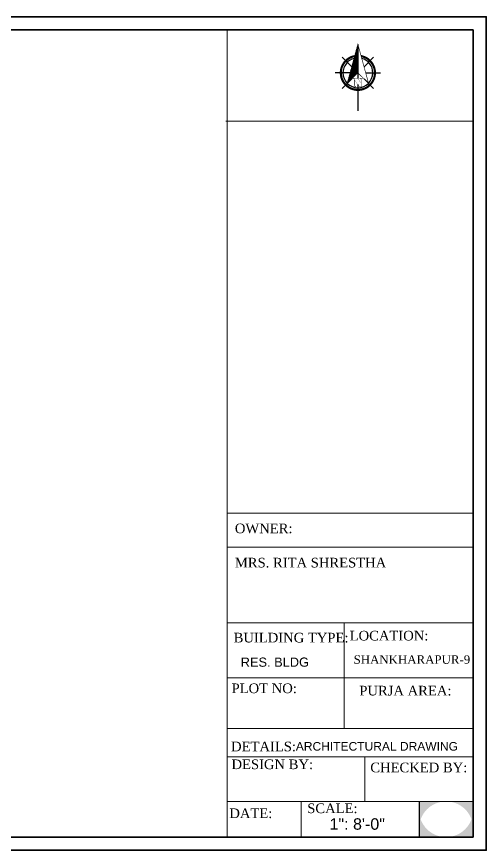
# Model space of a CAD drawing. Header units: inches. Extents: x 45643 to 70559, y -8725 to 1713.
# Drawn here: x 58617 to 59040, y -7782 to -7031 of the extents above; entities that cross this region are included whole.
import ezdxf

# ---------------------------------------------------------------- set-up
doc = ezdxf.new("R2010")
doc.units = ezdxf.units.IN
doc.header["$MEASUREMENT"] = 0
doc.layers.add('DIMENTION', color=8, linetype='Continuous')
doc.layers.add('Normal Wall', color=7, linetype='Continuous', lineweight=35, true_color=0xffaf89)
doc.layers.add('Rear Wall', color=7, linetype='Continuous', lineweight=20, true_color=0xd4e480)
for name, color, linetype, lineweight in [('REBARS', 50, 'Continuous', 20), ('Siteplan', 7, 'Continuous', 30), ('Text', 7, 'Continuous', 9)]:
    doc.layers.add(name, color=color, linetype=linetype, lineweight=lineweight)
doc.styles.get("Standard").update_dxf_attribs({"font": 'times.ttf'})
doc.styles.add('SwissBT', font='swiss.ttf', dxfattribs={"height": 12})

# ---------------------------------------------------------------- blocks, each defined once
blk = doc.blocks.new('*X1197')
at = {"color": 0}
for p, q in [((146.95, -410.95), (147.62, -410.29)), ((147.15, -410.22), (147.62, -409.76)), ((147.35, -409.49), (147.62, -409.23)), ((147.55, -408.76), (147.62, -408.7)), ((145.56, -416.06), (147.62, -414)), ((145.76, -415.33), (147.62, -413.47)), ((145.96, -414.6), (147.62, -412.94)), ((146.16, -413.87), (147.62, -412.41)), ((146.36, -413.14), (147.62, -411.88)), ((146.55, -412.41), (147.62, -411.35)), ((146.75, -411.68), (147.62, -410.82)), ((143.96, -421.9), (147.62, -418.24)), ((144.16, -421.17), (147.62, -417.71)), ((144.36, -420.44), (147.62, -417.18)), ((144.56, -419.71), (147.62, -416.65)), ((144.76, -418.98), (147.62, -416.12)), ((144.96, -418.25), (147.62, -415.59)), ((145.16, -417.52), (147.62, -415.06)), ((145.36, -416.79), (147.62, -414.53)), ((142.76, -426.28), (147.62, -421.42)), ((142.96, -425.55), (147.62, -420.89)), ((143.16, -424.82), (147.62, -420.36)), ((143.36, -424.09), (147.62, -419.83)), ((143.56, -423.36), (147.62, -419.3)), ((143.76, -422.63), (147.62, -418.77))]:
    blk.add_line(p, q, dxfattribs=at)
blk = doc.blocks.new('NORTH_15')
for p, q in [((0, 3.66), (0, 10.62)), ((-2.87, 2.87), (-7.37, 7.37)), ((2.87, 2.87), (7.37, 7.37)), ((-13.37, 0), (2.72, 0)), ((5.49, 0), (17.83, 0)), ((-2.87, -2.87), (-7.37, -7.37)), ((0, -3.66), (0, -10.62)), ((2.87, -2.87), (7.37, -7.37))]:
    blk.add_line(p, q)
at = {"const_width": 1}
for points in [[(0, -8, 1), (0, 8, 0.359415), (-7.86, 1.52, 1)], [(-7.86, -1.52, 0.359415), (0, -8, 1)]]:
    blk.add_lwpolyline(points, format="xyb", dxfattribs=at)
for points, const_width in [([(4.96, -5.01), (-13.37, 0), (4.9, 5), (0, 0), (4.96, -5.01)], 0.3), ([(5.93, -1.55), (6, -1.55), (6.07, -1.54), (6.13, -1.53), (6.17, -1.52), (6.22, -1.51), (6.26, -1.49), (6.28, -1.47), (6.3, -1.45), (6.32, -1.42), (6.33, -1.39), (6.35, -1.34), (6.36, -1.29), (6.37, -1.23), (6.38, -1.16), (6.38, -1.08), (6.38, -1), (6.54, -1), (6.54, -2.34), (6.38, -2.34), (6.38, -2.3), (6.38, -2.23), (6.38, -2.16), (6.37, -2.09), (6.36, -2.04), (6.35, -1.99), (6.33, -1.95), (6.32, -1.91), (6.3, -1.88), (6.28, -1.86), (6.26, -1.83), (6.22, -1.81), (6.18, -1.8), (6.13, -1.78), (6.07, -1.77), (6.01, -1.76), (5.95, -1.76), (2.66, -1.76), (2.66, -2.34), (2.5, -2.34), (2.5, -0.16), (4.71, 1.44), (3.14, 1.44), (3.07, 1.44), (3, 1.43), (2.94, 1.42), (2.89, 1.41), (2.85, 1.4), (2.81, 1.38), (2.78, 1.36), (2.76, 1.34), (2.74, 1.31), (2.72, 1.27), (2.7, 1.22), (2.69, 1.17), (2.68, 1.11), (2.67, 1.04), (2.66, 0.97), (2.66, 0.89), (2.66, 0.87), (2.5, 0.87), (2.5, 2.21), (2.66, 2.21), (2.66, 2.17), (2.66, 2.09), (2.67, 2.03), (2.68, 1.97), (2.69, 1.91), (2.7, 1.86), (2.71, 1.82), (2.73, 1.78), (2.75, 1.76), (2.77, 1.74), (2.8, 1.72), (2.85, 1.7), (2.89, 1.68), (2.94, 1.67), (3, 1.66), (3.07, 1.66), (3.14, 1.66), (6.54, 1.66), (6.54, 0.75), (3.33, -1.55), (5.93, -1.55), (5.93, -1.55)], 0.1)]:
    blk.add_lwpolyline(points, dxfattribs=dict(const_width=const_width))
for start, end in [(90, 164.973), (270, 90), (195.027, 270)]:
    blk.add_arc((0, 0), 7, start, end)
at = {"rotation": 90}
blk.add_blockref('*X1197', (-421.89, -147.62), dxfattribs=at)
blk = doc.blocks.new('A$C0BDB7EE9')
at = {"layer": 'Siteplan', "xscale": 2.999999999999779, "yscale": 2.999999999999779, "zscale": 2.999999999999779, "rotation": 247.8612575918487}
blk.add_blockref('NORTH_15', (20.2, 49.5), dxfattribs=at)
blk = doc.blocks.new('A$C327B4BBD')
at = {"layer": 'DIMENTION', "ltscale": 0.3, "xscale": 1.171875000000082, "yscale": 1.171875000000082, "zscale": 1.171875000000082, "rotation": 112.1387424081494}
blk.add_blockref('A$C0BDB7EE9', (16.1, 0), dxfattribs=at)

msp = doc.modelspace()

# ---------------------------------------------------------------- hatches: boundary and pattern name
msp.add_hatch(color=0).paths.add_polyline_path([(59028.142, -7737.802), (59003.832, -7737.802, -0.4142136), (59028.142, -7762.112)])
at = {"layer": 'Text'}
for points in [[(59003.832, -7737.802), (58979.522, -7737.802), (58979.522, -7762.112, -0.4142136)], [(59003.832, -7737.802), (58979.522, -7737.802), (58979.522, -7762.112, -0.4142136)], [(59028.142, -7737.802), (59003.832, -7737.802, -0.4142136), (59028.142, -7762.112)], [(58979.522, -7745.618), (58979.522, -7769.928), (59003.832, -7769.928, -0.4142136)], [(58979.522, -7745.618), (58979.522, -7769.928), (59003.832, -7769.928, -0.4142136)], [(59028.142, -7745.618, -0.4142136), (59003.832, -7769.928), (59028.142, -7769.928)], [(59028.142, -7745.618, -0.4142136), (59003.832, -7769.928), (59028.142, -7769.928)]]:
    msp.add_hatch(color=0, dxfattribs=at).paths.add_polyline_path(points)

# ---------------------------------------------------------------- linework, layer by layer
at = {"color": 0}
msp.add_line((58979.522, -7737.802), (58979.522, -7769.928), dxfattribs=at)
msp.add_line((58979.522, -7737.802), (58979.522, -7769.928), dxfattribs=at)
at = {"layer": 'Normal Wall'}
for points in [[(57982.045, -7031.307), (59040.049, -7031.307), (59040.049, -7781.835), (57982.045, -7781.835)], [(57982.045, -7031.307), (59040.049, -7031.307), (59040.049, -7781.835), (57982.045, -7781.835)], [(59028.142, -7043.214), (58005.859, -7043.214), (58005.859, -7769.928), (59028.142, -7769.928)], [(59028.142, -7043.214), (58005.859, -7043.214), (58005.859, -7769.928), (59028.142, -7769.928)]]:
    msp.add_lwpolyline(points, close=True, dxfattribs=at)
at = {"layer": 'Rear Wall'}
for p, q in [((58806.723, -7487.486), (58806.723, -7043.214)), ((58805.544, -7125.512), (59028.142, -7125.512)), ((58806.723, -7478.222), (59028.142, -7478.222)), ((58806.723, -7478.222), (59028.142, -7478.222)), ((58806.723, -7478.222), (59028.142, -7478.222)), ((58806.723, -7478.222), (59028.142, -7478.222)), ((58806.723, -7509.026), (59028.142, -7509.026)), ((58806.723, -7509.026), (59028.142, -7509.026)), ((58806.723, -7577.084), (59028.142, -7577.084)), ((58806.723, -7577.084), (59028.142, -7577.084)), ((58911.992, -7577.084), (58911.992, -7662.985)), ((58911.992, -7577.084), (58911.992, -7672.249)), ((58806.723, -7626.575), (59028.142, -7626.575)), ((58806.723, -7626.575), (59028.142, -7626.575)), ((58806.723, -7672.249), (59028.142, -7672.249)), ((58806.723, -7697.683), (59028.142, -7697.683)), ((58806.723, -7697.683), (59028.142, -7697.683)), ((58930.571, -7737.802), (58930.571, -7697.683)), ((58930.571, -7737.802), (58930.571, -7697.683)), ((58806.723, -7737.802), (59028.142, -7737.802)), ((58806.723, -7737.802), (59028.142, -7737.802)), ((58873.461, -7737.802), (58873.461, -7769.928)), ((58873.461, -7737.802), (58873.461, -7769.928))]:
    msp.add_line(p, q, dxfattribs=at)
msp.add_lwpolyline([(58806.723, -7478.222), (59028.142, -7478.222), (59028.142, -7769.928), (58806.723, -7769.928)], close=True, dxfattribs=at)
msp.add_lwpolyline([(58806.723, -7478.222), (59028.142, -7478.222), (59028.142, -7769.928), (58806.723, -7769.928)], close=True, dxfattribs=at)

# ---------------------------------------------------------------- block references
at = {"layer": 'REBARS', "xscale": 0.5459999999999999, "yscale": 0.5459999999999999, "zscale": 0.5459999999999999, "rotation": 270}
msp.add_blockref('A$C327B4BBD', (58924.415, -7107.294), dxfattribs=at)

# ---------------------------------------------------------------- texts
at = {"color": 0}
for s, p in [('OWNER:', (58813.724, -7496.368)), ('LOCATION:', (58917.063, -7592.914))]:
    msp.add_text(s, height=8.7044, dxfattribs=at).set_placement(p)
at = {"layer": 'Text', "color": 0}
for s, height, p in [('OWNER:', 8.7044, (58813.724, -7496.368)), ('MRS. RITA SHRESTHA', 8.70441, (58813.724, -7527.172)), ('LOCATION:', 8.7044, (58917.063, -7592.914)), ('CHECKED BY:', 8.70441, (58935.626, -7711.604)), ('CHECKED BY:', 8.70441, (58935.626, -7711.604)), ('DATE:', 8.7044, (58808.765, -7752.803)), ('SCALE:', 8.7044, (58878.856, -7748.338)), ('SCALE:', 8.7044, (58878.856, -7748.338))]:
    msp.add_text(s, height=height, dxfattribs=at).set_placement(p)
at = {"layer": 'Text', "color": 0, "attachment_point": 1}
for s, insert, char_height, width in [('BUILDING TYPE:', (58812.643, -7585.995), 8.70441, 148.55507), ('BUILDING TYPE:', (58812.643, -7585.995), 8.70441, 148.55507), ('PLOT NO: ', (58810.741, -7631.604), 8.7044, 138.02713), ('PLOT NO: ', (58810.741, -7631.604), 8.7044, 138.02713), ('PURJA AREA:', (58925.749, -7633.711), 8.70441, 197.58209), ('PURJA AREA:', (58925.749, -7633.711), 8.70441, 197.58209), ('DETAILS: ', (58810.299, -7683.992), 8.7044, 138.02713), ('DESIGN BY:', (58810.699, -7700.044), 8.7044, 138.02713), ('DESIGN BY:', (58810.699, -7700.044), 8.7044, 138.02713)]:
    msp.add_mtext(s, dxfattribs=dict(at, insert=insert, char_height=char_height, width=width))
at = {"layer": 'Text', "color": 0, "insert": (58818.956, -7608.293), "char_height": 8.2555, "width": 163.21422, "attachment_point": 1, "style": 'SwissBT'}
msp.add_mtext('RES. BLDG', dxfattribs=at)
msp.add_mtext('RES. BLDG', dxfattribs=at)
at = {"layer": 'Text', "color": 0, "linetype": 'ByBlock', "insert": (58920.594, -7606.262), "char_height": 7.67109, "attachment_point": 1}
msp.add_mtext_dynamic_manual_height_columns('SHANKHARAPUR-9', width=381.03512, gutter_width=1.534, heights=[0], dxfattribs=at)
at = {"layer": 'Text', "color": 0, "linetype": 'ByBlock', "insert": (58868.596, -7684.333), "char_height": 7.73955, "width": 268.53223, "attachment_point": 1, "style": 'SwissBT'}
msp.add_mtext('ARCHITECTURAL DRAWING', dxfattribs=at)
at = {"layer": 'Text', "color": 0, "ltscale": 0.5, "insert": (58898.937, -7752.982), "char_height": 10.3194, "width": 127.53441, "attachment_point": 1, "style": 'SwissBT'}
msp.add_mtext('1": 8\'-0"', dxfattribs=at)
msp.add_mtext('1": 8\'-0"', dxfattribs=at)

doc.saveas('drawing.dxf')
